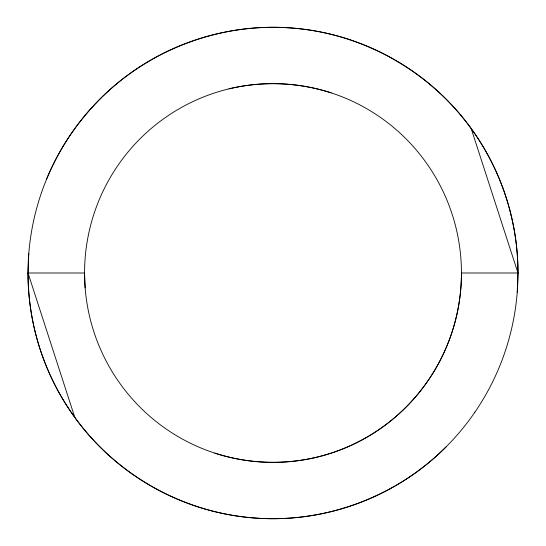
<?xml version="1.0" encoding="UTF-8"?>
<svg xmlns="http://www.w3.org/2000/svg" width="546" height="546" viewBox="0 0 546 546"><rect width="100%" height="100%" fill="white"/><g stroke="black" fill="none" stroke-linecap="round" stroke-linejoin="round"><path stroke-width="0.82" d="M28.774 253.719L28.017 273A245.7 244.983 90 0 0 74.809 417.417C116.155 474.843 183.203 512.571 253.781 517.942C324.304 523.71 396.423 496.976 446.225 446.737M517.226 292.281L517.983 273L471.191 128.583C429.845 71.157 362.797 33.429 292.219 28.058C221.696 22.29 149.577 49.024 99.775 99.263A245.7 244.983 90 0 0 46.669 178.972M229.006 88.848C262.626 80.815 298.348 82.228 331.231 92.881M214.769 453.119C247.652 463.772 283.374 465.185 316.994 457.152A189.38 188.445 90 0 0 459.125 243.373A189.38 188.445 90 0 0 258.217 84.2A189.38 188.445 90 0 0 84.555 273L85.135 287.858M74.809 417.417L28.017 273L84.555 273A189.38 188.445 -90 0 0 273 462.38A189.38 188.445 -90 0 0 461.445 273L517.983 273A245.7 244.983 90 0 0 471.191 128.583M474.897 412.169A245.7 244.983 -90 0 0 292.219 28.058A245.7 244.983 -90 0 0 51.884 378.774A245.7 244.983 -90 0 0 474.897 412.169"/></g></svg>
